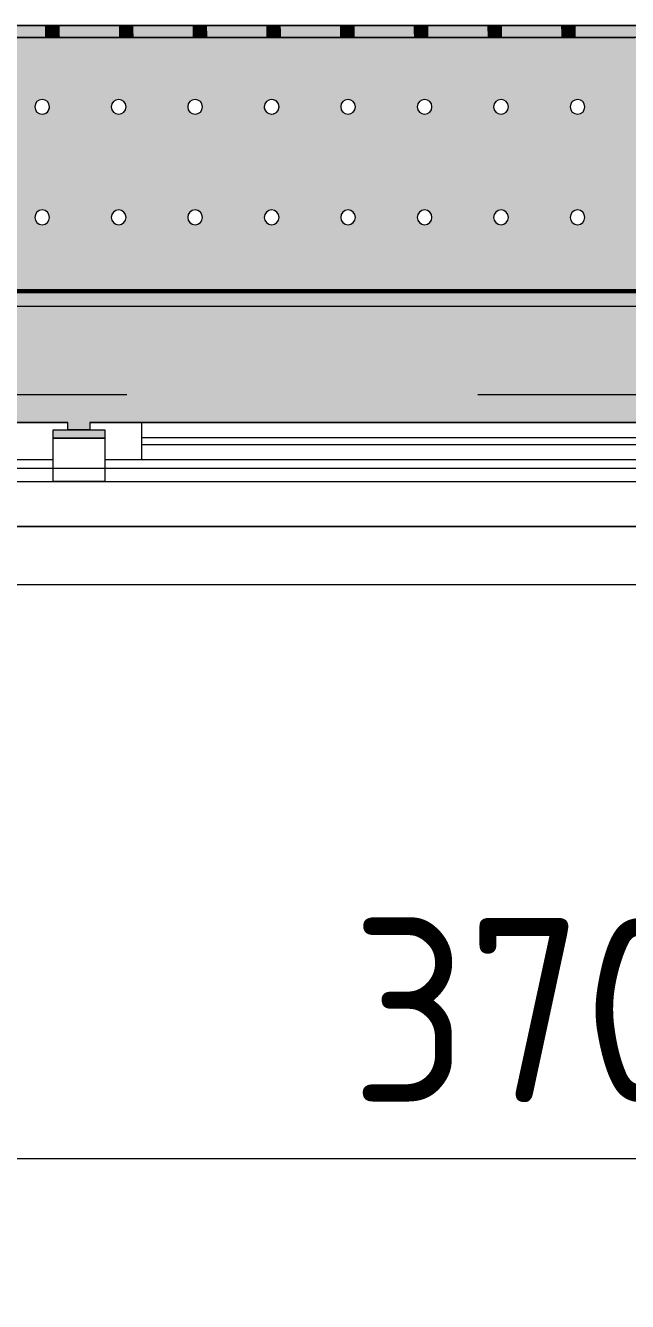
# Model space of a CAD drawing. Header units: millimetres. Extents: x -3245 to 186632, y -8553 to 29000.
# Drawn here: x 19603 to 20419, y -1231 to 501 of the extents above; entities that cross this region are included whole.
import ezdxf

# ---------------------------------------------------------------- set-up
doc = ezdxf.new("R2010")
doc.units = ezdxf.units.MM
doc.linetypes.add('Осевая', pattern=[3175, 635, -476.25, 1587.5, -476.25])
for name, color, linetype, lineweight in [('A-ANNO-DIMS', 7, 'Continuous', 9), ('A-ANNO-DIMS-100', 7, 'Continuous', 9), ('A-GLAZ', 7, 'Continuous', 9), ('A-GLAZ-1', 7, 'Continuous', 13), ('Оси-2', 7, 'Осевая', 9)]:
    doc.layers.add(name, color=color, linetype=linetype, lineweight=lineweight)
for name, color, linetype, lineweight, true_color in [('A-WALL-1', 7, 'Continuous', 9, 0xc0c0c0), ('I-WALL-17', 7, 'Continuous', 53, 0xeaa7bf), ('I-WALL-18', 7, 'Continuous', 53, 0xe0bbbf), ('I-WALL-6', 7, 'Continuous', 9, 0xcbc7bf), ('S-WALL-ANLY', 7, 'Continuous', 13, 0x008040), ('Знаки-10', 7, 'Continuous', 9, 0xd6cebe), ('Знаки-2', 9, 'Continuous', 9, 0x808080), ('Знаки-3', 7, 'Continuous', 9, 0xd1cabb), ('Знаки-5', 7, 'Continuous', 9, 0xc1bbaf), ('Знаки-6', 7, 'Continuous', 9, 0xaba79f), ('Знаки-7', 7, 'Continuous', 9, 0xd5cdbe), ('Знаки-8', 7, 'Continuous', 9, 0xccc5b7), ('Знаки-9', 7, 'Continuous', 9, 0xd4ccbd)]:
    doc.layers.add(name, color=color, linetype=linetype, lineweight=lineweight, true_color=true_color)
doc.layers.add('Знаки-4', color=7, linetype='Continuous', lineweight=9, transparency=0.5)
doc.styles.add('ISOCPEUR', font='isocpeur.ttf', dxfattribs={"width": 0.9, "height": 250})
doc.dimstyles.new('ISO-2_5_0_9К_БОЛЬШОЙ', dxfattribs={"dimscale": 304.8, "dimtxt": 248.995294, "dimasz": 0.492126, "dimexe": 0.393701, "dimexo": 0.984252, "dimgap": 0, "dimtad": 1, "dimdec": 0, "dimrnd": 10, "dimzin": 0, "dimdsep": 46, "dimtxsty": 'ISOCPEUR', "dimblk1": 'OBLIQUE', "dimblk2": 'OBLIQUE', "dimsah": 1, "dimcen": 0.09, "dimdle": 0.393701, "dimazin": 0, "dimtfac": 1, "dimtdec": 4, "dimtix": 1, "dimtmove": 0, "dimatfit": 3, "dimfxl": 1, "dimtvp": 1, "dimtolj": 1, "dimtzin": 0, "dimarcsym": 2})

# ---------------------------------------------------------------- blocks, each defined once
blk = doc.blocks.new('120_Окно_СКБ_2Ст - 120_Окно_СКБ_2Ст 2800х2500_створка_-22445922-План отделки стен 2 этажа в осях 1-12')
at = {"layer": 'A-GLAZ'}
for p, q in [((1400, -57), (-1400, -57)), ((-1280, -107), (450, -107)), ((450, -117), (-1280, -117)), ((520, -127), (550, -127))]:
    blk.add_line(p, q, dxfattribs=at)
at = {"layer": 'A-GLAZ-1'}
for p, q in [((500, -127), (500, -57)), ((500, -57), (570, -57)), ((570, -57), (570, -127)), ((500, -87), (-1330, -87)), ((450, -137), (450, -87)), ((500, -127), (500, -87)), ((1330, -87), (570, -87)), ((570, -87), (570, -127)), ((-1350, -137), (520, -137)), ((520, -137), (-1350, -137)), ((570, -127), (500, -127)), ((520, -127), (500, -127)), ((520, -137), (520, -127)), ((570, -127), (550, -127)), ((550, -127), (550, -137)), ((550, -137), (1350, -137)), ((1350, -137), (550, -137))]:
    blk.add_line(p, q, dxfattribs=at)
blk = doc.blocks.new('Зашивка радиатора_ с перфорацией М4 - Зашивка радиатора_ с перфорацией М4-30943701-План отделки стен 2 этажа в осях 1-12')
at = {"layer": 'Знаки-4'}
for points in [[(2260.2, 380), (2260.2, 369), (2280.2, 369), (2280.2, 359), (1480.2, 359), (1480.2, 369), (1500.2, 369), (1500.2, 380), (1430.2, 380), (1430.2, 369), (1450.2, 369), (1450.2, 359), (-419.8, 359), (-419.8, 369), (-399.8, 369), (-399.8, 380), (-430, 380), (-430, 180), (2330, 180), (2330, 221), (2310.2, 221), (2310.2, 369), (2330, 369), (2330, 380), (2280.2, 380)], [(2283.5, -163.9), (-430, -163.9), (-429.8, -179.9), (2330, -179.6), (2330, -163.9), (2299.2, -163.9)], [(781, -163.9), (781.7, -179.9), (821, -179.9), (820.3, -163.9), (781.7, -163.9)], [(791.3, -163.9), (781, -163.9), (781.7, -179.9), (821, -179.9), (820.3, -163.9), (792.3, -163.9)], [(793.9, -163.9), (791, -163.9), (791.3, -179.9), (811, -179.9), (810.7, -163.9), (795.8, -163.9)], [(793.9, -163.9), (791, -163.9), (791.3, -179.9), (811, -179.9), (810.7, -163.9), (795.8, -163.9)], [(881, -163.9), (881.7, -179.9), (921, -179.9), (920.3, -163.9), (881.7, -163.9)], [(881, -163.9), (881.7, -179.9), (921, -179.9), (920.3, -163.9), (881.7, -163.9)], [(891.3, -163.9), (891, -163.9), (891.3, -179.9), (911, -179.9), (910.7, -163.9), (892.3, -163.9)], [(908.1, -163.9), (891, -163.9), (891.3, -179.9), (911, -179.9), (910.7, -163.9), (909.7, -163.9)], [(996, -163.9), (981, -163.9), (981.7, -179.9), (1021, -179.9), (1020.3, -163.9), (998.4, -163.9)], [(981, -163.9), (981.7, -179.9), (1021, -179.9), (1020.3, -163.9), (981.7, -163.9)], [(991.3, -163.9), (991, -163.9), (991.3, -179.9), (1011, -179.9), (1010.7, -163.9), (992.3, -163.9)], [(991.3, -163.9), (991, -163.9), (991.3, -179.9), (1011, -179.9), (1010.7, -163.9), (992.3, -163.9)], [(1081, -163.9), (1081.7, -179.9), (1121, -179.9), (1120.3, -163.9), (1081.7, -163.9)], [(1081, -163.9), (1081.7, -179.9), (1121, -179.9), (1120.3, -163.9), (1081.7, -163.9)], [(1093.9, -163.9), (1091, -163.9), (1091.3, -179.9), (1111, -179.9), (1110.7, -163.9), (1095.8, -163.9)], [(1111, -163.9), (1091, -163.9), (1091.3, -179.9), (1111, -179.9)], [(1186.9, -163.9), (1181, -163.9), (1181.7, -179.9), (1221, -179.9), (1220.3, -163.9), (1191, -163.9)], [(1196, -163.9), (1181, -163.9), (1181.7, -179.9), (1221, -179.9), (1220.3, -163.9), (1198.4, -163.9)], [(1191.3, -163.9), (1191, -163.9), (1191.3, -179.9), (1211, -179.9), (1210.7, -163.9), (1192.3, -163.9)], [(1201, -163.9), (1191, -163.9), (1191.3, -179.9), (1211, -179.9), (1210.7, -163.9), (1203.6, -163.9)], [(1306, -163.9), (1281, -163.9), (1281.7, -179.9), (1321, -179.9), (1320.3, -163.9), (1306.2, -163.9)], [(1291.3, -163.9), (1281, -163.9), (1281.7, -179.9), (1321, -179.9), (1320.3, -163.9), (1292.3, -163.9)], [(1293.9, -163.9), (1291, -163.9), (1291.3, -179.9), (1311, -179.9), (1310.7, -163.9), (1295.8, -163.9)], [(1301, -163.9), (1291, -163.9), (1291.3, -179.9), (1311, -179.9), (1310.7, -163.9), (1303.6, -163.9)], [(1381, -163.9), (1381.7, -179.9), (1421, -179.9), (1420.3, -163.9), (1381.7, -163.9)], [(1391.3, -163.9), (1381, -163.9), (1381.7, -179.9), (1421, -179.9), (1420.3, -163.9), (1392.3, -163.9)], [(1391.3, -163.9), (1391, -163.9), (1391.3, -179.9), (1411, -179.9), (1410.7, -163.9), (1392.3, -163.9)], [(1408.1, -163.9), (1391, -163.9), (1391.3, -179.9), (1411, -179.9), (1410.7, -163.9), (1409.7, -163.9)], [(1498.4, -163.9), (1481, -163.9), (1481.7, -179.9), (1521, -179.9), (1520.3, -163.9), (1501, -163.9)], [(1506, -163.9), (1481, -163.9), (1481.7, -179.9), (1521, -179.9), (1520.3, -163.9), (1506.2, -163.9)], [(1511, -163.9), (1491, -163.9), (1491.3, -179.9), (1511, -179.9)], [(1491.3, -163.9), (1491, -163.9), (1491.3, -179.9), (1511, -179.9), (1510.7, -163.9), (1492.3, -163.9)]]:
    blk.add_hatch(color=256, dxfattribs=at).paths.add_polyline_path(points)
h = blk.add_hatch(color=256, dxfattribs=at)
h.paths.add_polyline_path([(2330.2, 180), (-430, 180), (-430, -179.9), (2330.2, -179.9), (2330.2, 136.8)])
h.paths.add_polyline_path([(892.5, 90.4), (897.5, 89), (901.2, 85.4), (902.5, 80.4), (901.2, 75.4), (897.5, 71.7), (892.5, 70.4), (887.5, 71.7), (883.8, 75.4), (882.5, 80.4), (883.8, 85.4), (887.5, 89), (889.9, 90)])
h.paths.add_polyline_path([(1203.7, 90.4), (1208.7, 89), (1212.4, 85.4), (1213.7, 80.4), (1212.4, 75.4), (1208.7, 71.7), (1203.7, 70.4), (1198.7, 71.7), (1195.1, 75.4), (1193.7, 80.4), (1195.1, 85.4), (1198.7, 89), (1201.2, 90)])
h.paths.add_polyline_path([(1307.5, 90.4), (1312.5, 89), (1316.2, 85.4), (1317.5, 80.4), (1316.2, 75.4), (1312.5, 71.7), (1307.5, 70.4), (1302.5, 71.7), (1298.8, 75.4), (1297.5, 80.4), (1298.8, 85.4), (1302.5, 89), (1304.9, 90)])
h.paths.add_polyline_path([(1930, 90.4), (1935, 89), (1938.7, 85.4), (1940, 80.4), (1938.7, 75.4), (1935, 71.7), (1930, 70.4), (1925, 71.7), (1921.3, 75.4), (1920, 80.4), (1921.3, 85.4), (1925, 89), (1927.4, 90)])
h.paths.add_polyline_path([(2033.7, 90.4), (2038.7, 89), (2042.4, 85.4), (2043.7, 80.4), (2042.4, 75.4), (2038.7, 71.7), (2033.7, 70.4), (2028.7, 71.7), (2025.1, 75.4), (2023.7, 80.4), (2025.1, 85.4), (2028.7, 89), (2031.2, 90)])
h.paths.add_polyline_path([(2241.2, 90.4), (2246.2, 89), (2249.9, 85.4), (2251.2, 80.4), (2249.9, 75.4), (2246.2, 71.7), (2241.2, 70.4), (2236.2, 71.7), (2232.6, 75.4), (2231.2, 80.4), (2232.6, 85.4), (2236.2, 89), (2238.7, 90)])
h.paths.add_polyline_path([(2137.5, 90.4), (2142.5, 89), (2146.2, 85.4), (2147.5, 80.4), (2146.2, 75.4), (2142.5, 71.7), (2137.5, 70.4), (2132.5, 71.7), (2128.8, 75.4), (2127.5, 80.4), (2128.8, 85.4), (2132.5, 89), (2134.9, 90)])
h.paths.add_polyline_path([(1826.2, 90.4), (1831.2, 89), (1834.9, 85.4), (1836.2, 80.4), (1834.9, 75.4), (1831.2, 71.7), (1826.2, 70.4), (1821.2, 71.7), (1817.6, 75.4), (1816.2, 80.4), (1817.6, 85.4), (1821.2, 89), (1823.7, 90)])
h.paths.add_polyline_path([(1411.2, 90.4), (1416.2, 89), (1419.9, 85.4), (1421.2, 80.4), (1419.9, 75.4), (1416.2, 71.7), (1411.2, 70.4), (1406.2, 71.7), (1402.6, 75.4), (1401.2, 80.4), (1402.6, 85.4), (1406.2, 89), (1408.7, 90)])
h.paths.add_polyline_path([(996.2, 90.4), (1001.2, 89), (1004.9, 85.4), (1006.2, 80.4), (1004.9, 75.4), (1001.2, 71.7), (996.2, 70.4), (991.2, 71.7), (987.6, 75.4), (986.2, 80.4), (987.6, 85.4), (991.2, 89), (995.2, 90.2)])
h.paths.add_polyline_path([(1100, 90.4), (1105, 89), (1108.7, 85.4), (1110, 80.4), (1108.7, 75.4), (1105, 71.7), (1100, 70.4), (1095, 71.7), (1091.3, 75.4), (1090, 80.4), (1091.3, 85.4), (1095, 89), (1097.4, 90)])
h.paths.add_polyline_path([(1515, 90.4), (1520, 89), (1523.7, 85.4), (1525, 80.4), (1523.7, 75.4), (1520, 71.7), (1515, 70.4), (1510, 71.7), (1506.3, 75.4), (1505, 80.4), (1506.3, 85.4), (1510, 89), (1512.4, 90)])
h.paths.add_polyline_path([(1722.5, 90.4), (1727.5, 89), (1731.2, 85.4), (1732.5, 80.4), (1731.2, 75.4), (1727.5, 71.7), (1722.5, 70.4), (1717.5, 71.7), (1713.8, 75.4), (1712.5, 80.4), (1713.8, 85.4), (1717.5, 89), (1719.9, 90)])
h.paths.add_polyline_path([(1618.7, 90.4), (1623.7, 89), (1627.4, 85.4), (1628.7, 80.4), (1627.4, 75.4), (1623.7, 71.7), (1618.7, 70.4), (1613.7, 71.7), (1610.1, 75.4), (1608.7, 80.4), (1610.1, 85.4), (1613.7, 89), (1616.2, 90)])
h.paths.add_polyline_path([(166.2, 90.4), (171.2, 89), (174.9, 85.4), (176.2, 80.4), (174.9, 75.4), (171.2, 71.7), (166.2, 70.4), (161.2, 71.7), (157.6, 75.4), (156.2, 80.4), (157.6, 85.4), (161.2, 89), (163.7, 90)])
h.paths.add_polyline_path([(-41.3, 90.4), (-36.3, 89), (-32.6, 85.4), (-31.3, 80.4), (-32.6, 75.4), (-36.3, 71.7), (-41.3, 70.4), (-46.3, 71.7), (-49.9, 75.4), (-51.3, 80.4), (-49.9, 85.4), (-46.3, 89), (-43.8, 90)])
h.paths.add_polyline_path([(-248.8, 90.4), (-243.8, 89), (-240.1, 85.4), (-238.8, 80.4), (-240.1, 75.4), (-243.8, 71.7), (-248.8, 70.4), (-253.8, 71.7), (-257.4, 75.4), (-258.8, 80.4), (-257.4, 85.4), (-253.8, 89), (-251.3, 90)])
h.paths.add_polyline_path([(581.2, 90.4), (586.2, 89), (589.9, 85.4), (591.2, 80.4), (589.9, 75.4), (586.2, 71.7), (581.2, 70.4), (576.2, 71.7), (572.6, 75.4), (571.2, 80.4), (572.6, 85.4), (576.2, 89), (578.7, 90)])
h.paths.add_polyline_path([(-352.5, 90.4), (-347.5, 89), (-343.8, 85.4), (-342.5, 80.4), (-343.8, 75.4), (-347.5, 71.7), (-352.5, 70.4), (-357.5, 71.7), (-361.2, 75.4), (-362.5, 80.4), (-361.2, 85.4), (-357.5, 89), (-355.1, 90)])
h.paths.add_polyline_path([(685, 90.4), (690, 89), (693.7, 85.4), (695, 80.4), (693.7, 75.4), (690, 71.7), (685, 70.4), (680, 71.7), (676.3, 75.4), (675, 80.4), (676.3, 85.4), (680, 89), (682.4, 90)])
h.paths.add_polyline_path([(-145, 90.4), (-140, 89), (-136.3, 85.4), (-135, 80.4), (-136.3, 75.4), (-140, 71.7), (-145, 70.4), (-150, 71.7), (-153.7, 75.4), (-155, 80.4), (-153.7, 85.4), (-150, 89), (-147.6, 90)])
h.paths.add_polyline_path([(62.5, 90.4), (67.5, 89), (71.2, 85.4), (72.5, 80.4), (71.2, 75.4), (67.5, 71.7), (62.5, 70.4), (57.5, 71.7), (53.8, 75.4), (52.5, 80.4), (53.8, 85.4), (57.5, 89), (59.9, 90)])
h.paths.add_polyline_path([(373.7, 90.4), (378.7, 89), (382.4, 85.4), (383.7, 80.4), (382.4, 75.4), (378.7, 71.7), (373.7, 70.4), (368.7, 71.7), (365.1, 75.4), (363.7, 80.4), (365.1, 85.4), (368.7, 89), (371.2, 90)])
h.paths.add_polyline_path([(477.5, 90.4), (482.5, 89), (486.2, 85.4), (487.5, 80.4), (486.2, 75.4), (482.5, 71.7), (477.5, 70.4), (472.5, 71.7), (468.8, 75.4), (467.5, 80.4), (468.8, 85.4), (472.5, 89), (474.9, 90)])
h.paths.add_polyline_path([(788.7, 90.4), (793.7, 89), (797.4, 85.4), (798.7, 80.4), (797.4, 75.4), (793.7, 71.7), (788.7, 70.4), (783.7, 71.7), (780.1, 75.4), (778.7, 80.4), (780.1, 85.4), (783.7, 89), (786.2, 90)])
h.paths.add_polyline_path([(270, 90.4), (275, 89), (278.7, 85.4), (280, 80.4), (278.7, 75.4), (275, 71.7), (270, 70.4), (265, 71.7), (261.3, 75.4), (260, 80.4), (261.3, 85.4), (265, 89), (267.4, 90)])
h.paths.add_polyline_path([(2033.7, -59.6), (2038.7, -61), (2042.4, -64.6), (2043.7, -69.6), (2042.4, -74.6), (2038.7, -78.3), (2033.7, -79.6), (2028.7, -78.3), (2025.1, -74.6), (2023.7, -69.6), (2025.1, -64.6), (2028.7, -61), (2031.2, -60)])
h.paths.add_polyline_path([(2137.5, -59.6), (2142.5, -61), (2146.2, -64.6), (2147.5, -69.6), (2146.2, -74.6), (2142.5, -78.3), (2137.5, -79.6), (2132.5, -78.3), (2128.8, -74.6), (2127.5, -69.6), (2128.8, -64.6), (2132.5, -61), (2134.9, -60)])
h.paths.add_polyline_path([(1722.5, -59.6), (1727.5, -61), (1731.2, -64.6), (1732.5, -69.6), (1731.2, -74.6), (1727.5, -78.3), (1722.5, -79.6), (1717.5, -78.3), (1713.8, -74.6), (1712.5, -69.6), (1713.8, -64.6), (1717.5, -61), (1719.9, -60)])
h.paths.add_polyline_path([(1930, -59.6), (1935, -61), (1938.7, -64.6), (1940, -69.6), (1938.7, -74.6), (1935, -78.3), (1930, -79.6), (1925, -78.3), (1921.3, -74.6), (1920, -69.6), (1921.3, -64.6), (1925, -61), (1927.4, -60)])
h.paths.add_polyline_path([(788.7, -59.6), (793.7, -61), (797.4, -64.6), (798.7, -69.6), (797.4, -74.6), (793.7, -78.3), (788.7, -79.6), (783.7, -78.3), (780.1, -74.6), (778.7, -69.6), (780.1, -64.6), (783.7, -61), (786.2, -60)])
h.paths.add_polyline_path([(996.2, -59.6), (1001.2, -61), (1004.9, -64.6), (1006.2, -69.6), (1004.9, -74.6), (1001.2, -78.3), (996.2, -79.6), (991.2, -78.3), (987.6, -74.6), (986.2, -69.6), (987.6, -64.6), (991.2, -61), (995.2, -59.8)])
h.paths.add_polyline_path([(892.5, -59.6), (897.5, -61), (901.2, -64.6), (902.5, -69.6), (901.2, -74.6), (897.5, -78.3), (892.5, -79.6), (887.5, -78.3), (883.8, -74.6), (882.5, -69.6), (883.8, -64.6), (887.5, -61), (889.9, -60)])
h.paths.add_polyline_path([(1100, -59.6), (1105, -61), (1108.7, -64.6), (1110, -69.6), (1108.7, -74.6), (1105, -78.3), (1100, -79.6), (1095, -78.3), (1091.3, -74.6), (1090, -69.6), (1091.3, -64.6), (1095, -61), (1097.4, -60)])
h.paths.add_polyline_path([(1826.2, -59.6), (1831.2, -61), (1834.9, -64.6), (1836.2, -69.6), (1834.9, -74.6), (1831.2, -78.3), (1826.2, -79.6), (1821.2, -78.3), (1817.6, -74.6), (1816.2, -69.6), (1817.6, -64.6), (1821.2, -61), (1823.7, -60)])
h.paths.add_polyline_path([(2241.2, -59.6), (2246.2, -61), (2249.9, -64.6), (2251.2, -69.6), (2249.9, -74.6), (2246.2, -78.3), (2241.2, -79.6), (2236.2, -78.3), (2232.6, -74.6), (2231.2, -69.6), (2232.6, -64.6), (2236.2, -61), (2238.7, -60)])
h.paths.add_polyline_path([(1307.5, -59.6), (1312.5, -61), (1316.2, -64.6), (1317.5, -69.6), (1316.2, -74.6), (1312.5, -78.3), (1307.5, -79.6), (1302.5, -78.3), (1298.8, -74.6), (1297.5, -69.6), (1298.8, -64.6), (1302.5, -61), (1304.9, -60)])
h.paths.add_polyline_path([(1515, -59.6), (1520, -61), (1523.7, -64.6), (1525, -69.6), (1523.7, -74.6), (1520, -78.3), (1515, -79.6), (1510, -78.3), (1506.3, -74.6), (1505, -69.6), (1506.3, -64.6), (1510, -61), (1512.4, -60)])
h.paths.add_polyline_path([(1618.7, -59.6), (1623.7, -61), (1627.4, -64.6), (1628.7, -69.6), (1627.4, -74.6), (1623.7, -78.3), (1618.7, -79.6), (1613.7, -78.3), (1610.1, -74.6), (1608.7, -69.6), (1610.1, -64.6), (1613.7, -61), (1616.2, -60)])
h.paths.add_polyline_path([(1411.2, -59.6), (1416.2, -61), (1419.9, -64.6), (1421.2, -69.6), (1419.9, -74.6), (1416.2, -78.3), (1411.2, -79.6), (1406.2, -78.3), (1402.6, -74.6), (1401.2, -69.6), (1402.6, -64.6), (1406.2, -61), (1408.7, -60)])
h.paths.add_polyline_path([(1203.7, -59.6), (1208.7, -61), (1212.4, -64.6), (1213.7, -69.6), (1212.4, -74.6), (1208.7, -78.3), (1203.7, -79.6), (1198.7, -78.3), (1195.1, -74.6), (1193.7, -69.6), (1195.1, -64.6), (1198.7, -61), (1201.2, -60)])
h.paths.add_polyline_path([(62.5, -59.6), (67.5, -61), (71.2, -64.6), (72.5, -69.6), (71.2, -74.6), (67.5, -78.3), (62.5, -79.6), (57.5, -78.3), (53.8, -74.6), (52.5, -69.6), (53.8, -64.6), (57.5, -61), (59.9, -60)])
h.paths.add_polyline_path([(-248.8, -59.6), (-243.8, -61), (-240.1, -64.6), (-238.8, -69.6), (-240.1, -74.6), (-243.8, -78.3), (-248.8, -79.6), (-253.8, -78.3), (-257.4, -74.6), (-258.8, -69.6), (-257.4, -64.6), (-253.8, -61), (-251.3, -60)])
h.paths.add_polyline_path([(166.2, -59.6), (171.2, -61), (174.9, -64.6), (176.2, -69.6), (174.9, -74.6), (171.2, -78.3), (166.2, -79.6), (161.2, -78.3), (157.6, -74.6), (156.2, -69.6), (157.6, -64.6), (161.2, -61), (163.7, -60)])
h.paths.add_polyline_path([(270, -59.6), (275, -61), (278.7, -64.6), (280, -69.6), (278.7, -74.6), (275, -78.3), (270, -79.6), (265, -78.3), (261.3, -74.6), (260, -69.6), (261.3, -64.6), (265, -61), (267.4, -60)])
h.paths.add_polyline_path([(373.7, -59.6), (378.7, -61), (382.4, -64.6), (383.7, -69.6), (382.4, -74.6), (378.7, -78.3), (373.7, -79.6), (368.7, -78.3), (365.1, -74.6), (363.7, -69.6), (365.1, -64.6), (368.7, -61), (371.2, -60)])
h.paths.add_polyline_path([(477.5, -59.6), (482.5, -61), (486.2, -64.6), (487.5, -69.6), (486.2, -74.6), (482.5, -78.3), (477.5, -79.6), (472.5, -78.3), (468.8, -74.6), (467.5, -69.6), (468.8, -64.6), (472.5, -61), (474.9, -60)])
h.paths.add_polyline_path([(-352.5, -59.6), (-347.5, -61), (-343.8, -64.6), (-342.5, -69.6), (-343.8, -74.6), (-347.5, -78.3), (-352.5, -79.6), (-357.5, -78.3), (-361.2, -74.6), (-362.5, -69.6), (-361.2, -64.6), (-357.5, -61), (-355.1, -60)])
h.paths.add_polyline_path([(-41.3, -59.6), (-36.3, -61), (-32.6, -64.6), (-31.3, -69.6), (-32.6, -74.6), (-36.3, -78.3), (-41.3, -79.6), (-46.3, -78.3), (-49.9, -74.6), (-51.3, -69.6), (-49.9, -64.6), (-46.3, -61), (-43.8, -60)])
h.paths.add_polyline_path([(-145, -59.6), (-140, -61), (-136.3, -64.6), (-135, -69.6), (-136.3, -74.6), (-140, -78.3), (-145, -79.6), (-150, -78.3), (-153.7, -74.6), (-155, -69.6), (-153.7, -64.6), (-150, -61), (-147.6, -60)])
h.paths.add_polyline_path([(581.2, -59.6), (586.2, -61), (589.9, -64.6), (591.2, -69.6), (589.9, -74.6), (586.2, -78.3), (581.2, -79.6), (576.2, -78.3), (572.6, -74.6), (571.2, -69.6), (572.6, -64.6), (576.2, -61), (578.7, -60)])
h.paths.add_polyline_path([(685, -59.6), (690, -61), (693.7, -64.6), (695, -69.6), (693.7, -74.6), (690, -78.3), (685, -79.6), (680, -78.3), (676.3, -74.6), (675, -69.6), (676.3, -64.6), (680, -61), (682.4, -60)])
at = {"layer": 'Знаки-10'}
for p, q in [((1498.4, -163.9), (1498.4, -163.9)), ((1498.4, -163.9), (1498.4, -163.9)), ((1498.4, -179.9), (1498.4, -179.9)), ((1498.4, -179.9), (1498.4, -179.9))]:
    blk.add_line(p, q, dxfattribs=at)
at = {"layer": 'Знаки-2'}
for p, q in [((1500.2, 380), (1430.2, 380)), ((-430, 180), (2330, 180)), ((2330.2, 180), (-430, 180)), ((-430, -179.9), (2330.2, -179.9))]:
    blk.add_line(p, q, dxfattribs=at)
for centre, start, end in [((788.7, 80.4), 0, 180), ((892.5, 80.4), 0, 180), ((996.2, 80.4), 0, 180), ((1100, 80.4), 0, 180), ((1203.7, 80.4), 0, 180), ((1307.5, 80.4), 0, 180), ((1411.2, 80.4), 0, 180), ((1515, 80.4), 0, 180), ((788.7, 80.4), 180, 360), ((892.5, 80.4), 180, 0), ((996.2, 80.4), 180, 360), ((1100, 80.4), 180, 0), ((1203.7, 80.4), 180, 0), ((1307.5, 80.4), 180, 360), ((1411.2, 80.4), 180, 0), ((1515, 80.4), 180, 0), ((788.7, -69.6), 0, 180), ((892.5, -69.6), 0, 180), ((996.2, -69.6), 0, 180), ((1100, -69.6), 0, 180), ((1203.7, -69.6), 0, 180), ((1307.5, -69.6), 0, 180), ((1411.2, -69.6), 0, 180), ((1515, -69.6), 0, 180), ((788.7, -69.6), 180, 0), ((892.5, -69.6), 180, 0), ((996.2, -69.6), 180, 0), ((1100, -69.6), 180, 0), ((1203.7, -69.6), 180, 0), ((1307.5, -69.6), 180, 0), ((1411.2, -69.6), 180, 0), ((1515, -69.6), 180, 0)]:
    blk.add_arc(centre, 10, start, end, dxfattribs=at)
at = {"layer": 'Знаки-3'}
for p, q in [((791, -163.9), (781.7, -163.9)), ((791, -163.9), (795.8, -163.9)), ((795.8, -163.9), (791, -163.9)), ((796, -163.9), (803.6, -163.9)), ((806, -163.9), (796, -163.9)), ((803.6, -163.9), (806, -163.9)), ((806.2, -163.9), (811, -163.9)), ((810.7, -163.9), (806.2, -163.9)), ((811, -163.9), (810.7, -163.9)), ((820.3, -163.9), (811, -163.9)), ((891, -163.9), (881.7, -163.9)), ((892.3, -163.9), (895.8, -163.9)), ((895.8, -163.9), (892.3, -163.9)), ((896, -163.9), (906, -163.9)), ((906, -163.9), (896, -163.9)), ((906.2, -163.9), (909.7, -163.9)), ((909.7, -163.9), (906.2, -163.9)), ((920.3, -163.9), (911, -163.9)), ((991, -163.9), (981.7, -163.9)), ((991, -163.9), (1006, -163.9)), ((993.9, -163.9), (991, -163.9)), ((1006, -163.9), (993.9, -163.9)), ((1006.2, -163.9), (1011, -163.9)), ((1011, -163.9), (1006.2, -163.9)), ((1020.3, -163.9), (1011, -163.9)), ((1091, -163.9), (1081.7, -163.9)), ((1091, -163.9), (1095.8, -163.9)), ((1095.8, -163.9), (1091, -163.9)), ((1096, -163.9), (1098.4, -163.9)), ((1106, -163.9), (1096, -163.9)), ((1098.4, -163.9), (1106, -163.9)), ((1106.2, -163.9), (1108.1, -163.9)), ((1108.1, -163.9), (1106.2, -163.9)), ((1108.1, -163.9), (1109.7, -163.9)), ((1109.7, -163.9), (1108.1, -163.9)), ((1109.7, -163.9), (1111, -163.9)), ((1111, -163.9), (1109.7, -163.9)), ((1120.3, -163.9), (1111, -163.9)), ((1191, -163.9), (1181.7, -163.9)), ((1192.3, -163.9), (1195.8, -163.9)), ((1195.8, -163.9), (1192.3, -163.9)), ((1196, -163.9), (1206, -163.9)), ((1206, -163.9), (1196, -163.9)), ((1206.2, -163.9), (1209.7, -163.9)), ((1209.7, -163.9), (1206.2, -163.9)), ((1220.3, -163.9), (1211, -163.9)), ((1291, -163.9), (1281.7, -163.9)), ((1291, -163.9), (1295.8, -163.9)), ((1293.9, -163.9), (1291, -163.9)), ((1295.8, -163.9), (1293.9, -163.9)), ((1296, -163.9), (1306, -163.9)), ((1303.6, -163.9), (1296, -163.9)), ((1306, -163.9), (1303.6, -163.9)), ((1306.2, -163.9), (1308.1, -163.9)), ((1311, -163.9), (1306.2, -163.9)), ((1308.1, -163.9), (1311, -163.9)), ((1320.3, -163.9), (1311, -163.9)), ((1391, -163.9), (1381.7, -163.9)), ((1391, -163.9), (1395.8, -163.9)), ((1391.3, -163.9), (1391, -163.9)), ((1395.8, -163.9), (1391.3, -163.9)), ((1396, -163.9), (1406, -163.9)), ((1406, -163.9), (1396, -163.9)), ((1406.2, -163.9), (1411, -163.9)), ((1408.1, -163.9), (1406.2, -163.9)), ((1411, -163.9), (1408.1, -163.9)), ((1420.3, -163.9), (1411, -163.9)), ((1491, -163.9), (1481.7, -163.9)), ((1492.3, -163.9), (1495.8, -163.9)), ((1495.8, -163.9), (1492.3, -163.9)), ((1496, -163.9), (1498.4, -163.9)), ((1498.4, -163.9), (1496, -163.9)), ((1498.4, -163.9), (1506, -163.9)), ((1506, -163.9), (1498.4, -163.9)), ((1506.2, -163.9), (1509.7, -163.9)), ((1509.7, -163.9), (1506.2, -163.9)), ((1520.3, -163.9), (1511, -163.9)), ((781.7, -179.9), (791, -179.9)), ((791, -179.9), (795.8, -179.9)), ((795.8, -179.9), (791, -179.9)), ((796, -179.9), (806, -179.9)), ((798.4, -179.9), (796, -179.9)), ((806, -179.9), (798.4, -179.9)), ((806.2, -179.9), (811, -179.9)), ((810.7, -179.9), (806.2, -179.9)), ((811, -179.9), (810.7, -179.9)), ((811, -179.9), (820.3, -179.9)), ((881.7, -179.9), (891, -179.9)), ((892.3, -179.9), (895.8, -179.9)), ((895.8, -179.9), (892.3, -179.9)), ((896, -179.9), (906, -179.9)), ((906, -179.9), (896, -179.9)), ((906.2, -179.9), (909.7, -179.9)), ((909.7, -179.9), (906.2, -179.9)), ((911, -179.9), (920.3, -179.9)), ((981.7, -179.9), (991, -179.9)), ((991, -179.9), (1003.6, -179.9)), ((1006, -179.9), (991, -179.9)), ((1003.6, -179.9), (1006, -179.9)), ((1006.2, -179.9), (1011, -179.9)), ((1011, -179.9), (1006.2, -179.9)), ((1011, -179.9), (1020.3, -179.9)), ((1081.7, -179.9), (1091, -179.9)), ((1091, -179.9), (1095.8, -179.9)), ((1095.8, -179.9), (1091, -179.9)), ((1096, -179.9), (1106, -179.9)), ((1106, -179.9), (1096, -179.9)), ((1106.2, -179.9), (1111, -179.9)), ((1111, -179.9), (1106.2, -179.9)), ((1111, -179.9), (1120.3, -179.9)), ((1181.7, -179.9), (1191, -179.9)), ((1192.3, -179.9), (1195.8, -179.9)), ((1195.8, -179.9), (1192.3, -179.9)), ((1196, -179.9), (1201, -179.9)), ((1206, -179.9), (1196, -179.9)), ((1201, -179.9), (1206, -179.9)), ((1206.2, -179.9), (1209.7, -179.9)), ((1209.7, -179.9), (1206.2, -179.9)), ((1211, -179.9), (1220.3, -179.9)), ((1281.7, -179.9), (1291, -179.9)), ((1291, -179.9), (1295.8, -179.9)), ((1295.8, -179.9), (1291, -179.9)), ((1296, -179.9), (1301, -179.9)), ((1306, -179.9), (1296, -179.9)), ((1301, -179.9), (1306, -179.9)), ((1306.2, -179.9), (1311, -179.9)), ((1311, -179.9), (1306.2, -179.9)), ((1311, -179.9), (1320.3, -179.9)), ((1381.7, -179.9), (1391, -179.9)), ((1391, -179.9), (1395.8, -179.9)), ((1395.8, -179.9), (1391, -179.9)), ((1396, -179.9), (1406, -179.9)), ((1406, -179.9), (1396, -179.9)), ((1406.2, -179.9), (1411, -179.9)), ((1411, -179.9), (1406.2, -179.9)), ((1411, -179.9), (1420.3, -179.9)), ((1481.7, -179.9), (1491, -179.9)), ((1492.3, -179.9), (1495.8, -179.9)), ((1495.8, -179.9), (1492.3, -179.9)), ((1496, -179.9), (1498.4, -179.9)), ((1498.4, -179.9), (1496, -179.9)), ((1498.4, -179.9), (1501, -179.9)), ((1501, -179.9), (1498.4, -179.9)), ((1501, -179.9), (1506, -179.9)), ((1506, -179.9), (1501, -179.9)), ((1506.2, -179.9), (1509.7, -179.9)), ((1509.7, -179.9), (1506.2, -179.9)), ((1511, -179.9), (1520.3, -179.9))]:
    blk.add_line(p, q, dxfattribs=at)
at = {"layer": 'Знаки-5'}
for p, q in [((2330, 180), (-429.8, 180)), ((-429.8, 180), (2330, 180)), ((711, -163.9), (721, -163.9)), ((721, -163.9), (711, -163.9)), ((781, -163.9), (721, -163.9)), ((781, -163.9), (821, -163.9)), ((821, -163.9), (781, -163.9)), ((881, -163.9), (821, -163.9)), ((881, -163.9), (921, -163.9)), ((921, -163.9), (881, -163.9)), ((981, -163.9), (921, -163.9)), ((981, -163.9), (991, -163.9)), ((991, -163.9), (981, -163.9)), ((991, -163.9), (1011, -163.9)), ((1011, -163.9), (991, -163.9)), ((1011, -163.9), (1021, -163.9)), ((1021, -163.9), (1011, -163.9)), ((1081, -163.9), (1021, -163.9)), ((1081, -163.9), (1121, -163.9)), ((1121, -163.9), (1081, -163.9)), ((1181, -163.9), (1121, -163.9)), ((1181, -163.9), (1221, -163.9)), ((1221, -163.9), (1181, -163.9)), ((1281, -163.9), (1221, -163.9)), ((1281, -163.9), (1291, -163.9)), ((1291, -163.9), (1281, -163.9)), ((1291, -163.9), (1311, -163.9)), ((1311, -163.9), (1291, -163.9)), ((1311, -163.9), (1321, -163.9)), ((1321, -163.9), (1311, -163.9)), ((1381, -163.9), (1321, -163.9)), ((1381, -163.9), (1421, -163.9)), ((1421, -163.9), (1381, -163.9)), ((1481, -163.9), (1421, -163.9)), ((1481, -163.9), (1521, -163.9)), ((1521, -163.9), (1481, -163.9)), ((1581, -163.9), (1521, -163.9)), ((711, -179.9), (721, -179.9)), ((721, -179.9), (711, -179.9)), ((721, -179.9), (781, -179.9)), ((781, -179.9), (821, -179.9)), ((821, -179.9), (781, -179.9)), ((821, -179.9), (881, -179.9)), ((881, -179.9), (921, -179.9)), ((921, -179.9), (881, -179.9)), ((921, -179.9), (981, -179.9)), ((981, -179.9), (991, -179.9)), ((991, -179.9), (981, -179.9)), ((991, -179.9), (1011, -179.9)), ((1011, -179.9), (991, -179.9)), ((1011, -179.9), (1021, -179.9)), ((1021, -179.9), (1011, -179.9)), ((1021, -179.9), (1081, -179.9)), ((1081, -179.9), (1121, -179.9)), ((1121, -179.9), (1081, -179.9)), ((1121, -179.9), (1181, -179.9)), ((1181, -179.9), (1221, -179.9)), ((1221, -179.9), (1181, -179.9)), ((1221, -179.9), (1281, -179.9)), ((1281, -179.9), (1291, -179.9)), ((1291, -179.9), (1281, -179.9)), ((1291, -179.9), (1311, -179.9)), ((1311, -179.9), (1291, -179.9)), ((1311, -179.9), (1321, -179.9)), ((1321, -179.9), (1311, -179.9)), ((1321, -179.9), (1381, -179.9)), ((1381, -179.9), (1421, -179.9)), ((1421, -179.9), (1381, -179.9)), ((1421, -179.9), (1481, -179.9)), ((1481, -179.9), (1521, -179.9)), ((1521, -179.9), (1481, -179.9)), ((1521, -179.9), (1581, -179.9))]:
    blk.add_line(p, q, dxfattribs=at)
at = {"layer": 'Знаки-6'}
for p, q in [((1430.2, 380), (1500.2, 380)), ((-384.5, -163.9), (2282.9, -163.9)), ((2330.2, -179.9), (-429.8, -179.9)), ((2330, -179.9), (-429.8, -179.9))]:
    blk.add_line(p, q, dxfattribs=at)
for centre, start, end in [((788.7, 80.4), 0, 180), ((892.5, 80.4), 0, 180), ((996.2, 80.4), 0, 180), ((1100, 80.4), 0, 180), ((1203.7, 80.4), 0, 180), ((1307.5, 80.4), 0, 180), ((1411.2, 80.4), 0, 180), ((1515, 80.4), 0, 180), ((788.7, 80.4), 180, 360), ((892.5, 80.4), 180, 360), ((996.2, 80.4), 180, 360), ((1100, 80.4), 180, 360), ((1203.7, 80.4), 180, 360), ((1307.5, 80.4), 180, 360), ((1411.2, 80.4), 180, 360), ((1515, 80.4), 180, 360), ((788.7, -69.6), 0, 180), ((892.5, -69.6), 0, 180), ((996.2, -69.6), 0, 180), ((1100, -69.6), 0, 180), ((1203.7, -69.6), 30, 180), ((1203.7, -69.6), 0, 30), ((1307.5, -69.6), 0, 180), ((1411.2, -69.6), 90, 180), ((1411.2, -69.6), 0, 90), ((1515, -69.6), 150, 180), ((1515, -69.6), 90, 150), ((1515, -69.6), 0, 90), ((788.7, -69.6), 180, 360), ((892.5, -69.6), 180, 360), ((996.2, -69.6), 180, 360), ((1100, -69.6), 180, 360), ((1203.7, -69.6), 180, 210), ((1203.7, -69.6), 210, 270), ((1203.7, -69.6), 270, 360), ((1307.5, -69.6), 180, 360), ((1411.2, -69.6), 180, 360), ((1515, -69.6), 180, 360)]:
    blk.add_arc(centre, 10, start, end, dxfattribs=at)
at = {"layer": 'Знаки-7'}
for p, q in [((795.8, -163.9), (792.3, -163.9)), ((806, -163.9), (796, -163.9)), ((809.7, -163.9), (806.2, -163.9)), ((895.8, -163.9), (892.3, -163.9)), ((906, -163.9), (896, -163.9)), ((909.7, -163.9), (906.2, -163.9)), ((995.2, -163.9), (992.3, -163.9)), ((1006, -163.9), (996, -163.9)), ((1009.7, -163.9), (1006.2, -163.9)), ((1095.8, -163.9), (1092.3, -163.9)), ((1106, -163.9), (1096, -163.9)), ((1109.7, -163.9), (1106.2, -163.9)), ((1195.8, -163.9), (1192.3, -163.9)), ((1206, -163.9), (1196, -163.9)), ((1209.7, -163.9), (1206.2, -163.9)), ((1295.8, -163.9), (1292.3, -163.9)), ((1306, -163.9), (1296, -163.9)), ((1309.7, -163.9), (1306.2, -163.9)), ((1395.8, -163.9), (1392.3, -163.9)), ((1406, -163.9), (1396, -163.9)), ((1409.7, -163.9), (1406.2, -163.9)), ((1495.8, -163.9), (1492.3, -163.9)), ((1498.4, -163.9), (1496, -163.9)), ((1506, -163.9), (1498.4, -163.9)), ((1509.7, -163.9), (1506.2, -163.9)), ((792.3, -179.9), (795.8, -179.9)), ((796, -179.9), (806, -179.9)), ((806.2, -179.9), (809.7, -179.9)), ((892.3, -179.9), (895.8, -179.9)), ((896, -179.9), (906, -179.9)), ((906.2, -179.9), (909.7, -179.9)), ((992.3, -179.9), (995.2, -179.9)), ((996, -179.9), (1006, -179.9)), ((1006.2, -179.9), (1009.7, -179.9)), ((1092.3, -179.9), (1095.8, -179.9)), ((1096, -179.9), (1106, -179.9)), ((1106.2, -179.9), (1109.7, -179.9)), ((1192.3, -179.9), (1195.8, -179.9)), ((1196, -179.9), (1206, -179.9)), ((1206.2, -179.9), (1209.7, -179.9)), ((1292.3, -179.9), (1295.8, -179.9)), ((1296, -179.9), (1306, -179.9)), ((1306.2, -179.9), (1309.7, -179.9)), ((1392.3, -179.9), (1395.8, -179.9)), ((1396, -179.9), (1406, -179.9)), ((1406.2, -179.9), (1409.7, -179.9)), ((1492.3, -179.9), (1495.8, -179.9)), ((1496, -179.9), (1498.4, -179.9)), ((1498.4, -179.9), (1506, -179.9)), ((1506.2, -179.9), (1509.7, -179.9))]:
    blk.add_line(p, q, dxfattribs=at)
at = {"layer": 'Знаки-8'}
for p, q in [((711, -163.9), (721, -163.9)), ((721, -163.9), (711, -163.9)), ((781, -163.9), (791, -163.9)), ((791, -163.9), (781, -163.9)), ((791, -163.9), (791.3, -163.9)), ((795.8, -163.9), (791, -163.9)), ((791.3, -163.9), (795.8, -163.9)), ((796, -163.9), (806, -163.9)), ((806, -163.9), (796, -163.9)), ((806.2, -163.9), (808.1, -163.9)), ((810.7, -163.9), (806.2, -163.9)), ((808.1, -163.9), (811, -163.9)), ((811, -163.9), (810.7, -163.9)), ((811, -163.9), (821, -163.9)), ((821, -163.9), (811, -163.9)), ((881, -163.9), (881.7, -163.9)), ((891, -163.9), (881, -163.9)), ((881.7, -163.9), (891, -163.9)), ((891, -163.9), (895.8, -163.9)), ((895.8, -163.9), (891, -163.9)), ((896, -163.9), (906, -163.9)), ((903.6, -163.9), (896, -163.9)), ((906, -163.9), (903.6, -163.9)), ((906.2, -163.9), (911, -163.9)), ((911, -163.9), (906.2, -163.9)), ((911, -163.9), (921, -163.9)), ((921, -163.9), (911, -163.9)), ((981, -163.9), (991, -163.9)), ((991, -163.9), (981, -163.9)), ((992.3, -163.9), (995.8, -163.9)), ((995.8, -163.9), (992.3, -163.9)), ((996, -163.9), (1006, -163.9)), ((1006, -163.9), (996, -163.9)), ((1006.2, -163.9), (1009.7, -163.9)), ((1009.7, -163.9), (1006.2, -163.9)), ((1011, -163.9), (1021, -163.9)), ((1021, -163.9), (1011, -163.9)), ((1081, -163.9), (1091, -163.9)), ((1091, -163.9), (1081, -163.9)), ((1091, -163.9), (1095.8, -163.9)), ((1095.8, -163.9), (1091, -163.9)), ((1096, -163.9), (1106, -163.9)), ((1106, -163.9), (1096, -163.9)), ((1106.2, -163.9), (1111, -163.9)), ((1110.7, -163.9), (1106.2, -163.9)), ((1111, -163.9), (1110.7, -163.9)), ((1111, -163.9), (1121, -163.9)), ((1121, -163.9), (1111, -163.9)), ((1181, -163.9), (1191, -163.9)), ((1191, -163.9), (1181, -163.9)), ((1191, -163.9), (1191.3, -163.9)), ((1195.8, -163.9), (1191, -163.9)), ((1191.3, -163.9), (1195.8, -163.9)), ((1196, -163.9), (1198.4, -163.9)), ((1206, -163.9), (1196, -163.9)), ((1198.4, -163.9), (1206, -163.9)), ((1206.2, -163.9), (1211, -163.9)), ((1211, -163.9), (1206.2, -163.9)), ((1211, -163.9), (1221, -163.9)), ((1221, -163.9), (1211, -163.9)), ((1281, -163.9), (1291, -163.9)), ((1286.9, -163.9), (1281, -163.9)), ((1291, -163.9), (1286.9, -163.9)), ((1292.3, -163.9), (1295.8, -163.9)), ((1295.8, -163.9), (1292.3, -163.9)), ((1296, -163.9), (1306, -163.9)), ((1306, -163.9), (1296, -163.9)), ((1306.2, -163.9), (1309.7, -163.9)), ((1309.7, -163.9), (1306.2, -163.9)), ((1311, -163.9), (1315.1, -163.9)), ((1321, -163.9), (1311, -163.9)), ((1315.1, -163.9), (1321, -163.9)), ((1381, -163.9), (1381.7, -163.9)), ((1391, -163.9), (1381, -163.9)), ((1381.7, -163.9), (1391, -163.9)), ((1391, -163.9), (1395.8, -163.9)), ((1395.8, -163.9), (1391, -163.9)), ((1396, -163.9), (1406, -163.9)), ((1406, -163.9), (1396, -163.9)), ((1406.2, -163.9), (1411, -163.9)), ((1411, -163.9), (1406.2, -163.9)), ((1411, -163.9), (1421, -163.9)), ((1421, -163.9), (1411, -163.9)), ((1481, -163.9), (1491, -163.9)), ((1491, -163.9), (1481, -163.9)), ((1491, -163.9), (1495.8, -163.9)), ((1495.8, -163.9), (1491, -163.9)), ((1496, -163.9), (1498.4, -163.9)), ((1506, -163.9), (1496, -163.9)), ((1498.4, -163.9), (1506, -163.9)), ((1506.2, -163.9), (1511, -163.9)), ((1511, -163.9), (1506.2, -163.9)), ((1511, -163.9), (1521, -163.9)), ((1521, -163.9), (1511, -163.9)), ((711, -179.9), (721, -179.9)), ((721, -179.9), (711, -179.9)), ((781, -179.9), (791, -179.9)), ((791, -179.9), (781, -179.9)), ((791, -179.9), (795.8, -179.9)), ((795.8, -179.9), (791, -179.9)), ((796, -179.9), (806, -179.9)), ((806, -179.9), (796, -179.9)), ((806.2, -179.9), (811, -179.9)), ((811, -179.9), (806.2, -179.9)), ((811, -179.9), (821, -179.9)), ((821, -179.9), (811, -179.9)), ((881, -179.9), (891, -179.9)), ((891, -179.9), (881, -179.9)), ((891, -179.9), (895.8, -179.9)), ((895.8, -179.9), (891, -179.9)), ((896, -179.9), (906, -179.9)), ((906, -179.9), (896, -179.9)), ((906.2, -179.9), (911, -179.9)), ((911, -179.9), (906.2, -179.9)), ((911, -179.9), (921, -179.9)), ((921, -179.9), (911, -179.9)), ((981, -179.9), (991, -179.9)), ((991, -179.9), (981, -179.9)), ((992.3, -179.9), (995.8, -179.9)), ((995.8, -179.9), (992.3, -179.9)), ((996, -179.9), (1006, -179.9)), ((1006, -179.9), (996, -179.9)), ((1006.2, -179.9), (1009.7, -179.9)), ((1009.7, -179.9), (1006.2, -179.9)), ((1011, -179.9), (1021, -179.9)), ((1021, -179.9), (1011, -179.9)), ((1081, -179.9), (1091, -179.9)), ((1091, -179.9), (1081, -179.9)), ((1091, -179.9), (1095.8, -179.9)), ((1095.8, -179.9), (1091, -179.9)), ((1096, -179.9), (1106, -179.9)), ((1106, -179.9), (1096, -179.9)), ((1106.2, -179.9), (1111, -179.9)), ((1111, -179.9), (1106.2, -179.9)), ((1111, -179.9), (1121, -179.9)), ((1121, -179.9), (1111, -179.9)), ((1181, -179.9), (1191, -179.9)), ((1191, -179.9), (1181, -179.9)), ((1191, -179.9), (1195.8, -179.9)), ((1195.8, -179.9), (1191, -179.9)), ((1196, -179.9), (1206, -179.9)), ((1206, -179.9), (1196, -179.9)), ((1206.2, -179.9), (1211, -179.9)), ((1211, -179.9), (1206.2, -179.9)), ((1211, -179.9), (1221, -179.9)), ((1221, -179.9), (1211, -179.9)), ((1281, -179.9), (1291, -179.9)), ((1291, -179.9), (1281, -179.9)), ((1292.3, -179.9), (1295.8, -179.9)), ((1295.8, -179.9), (1292.3, -179.9)), ((1296, -179.9), (1306, -179.9)), ((1306, -179.9), (1296, -179.9)), ((1306.2, -179.9), (1309.7, -179.9)), ((1309.7, -179.9), (1306.2, -179.9)), ((1311, -179.9), (1321, -179.9)), ((1321, -179.9), (1311, -179.9)), ((1381, -179.9), (1391, -179.9)), ((1391, -179.9), (1381, -179.9)), ((1391, -179.9), (1395.8, -179.9)), ((1395.8, -179.9), (1391, -179.9)), ((1396, -179.9), (1406, -179.9)), ((1406, -179.9), (1396, -179.9)), ((1406.2, -179.9), (1411, -179.9)), ((1411, -179.9), (1406.2, -179.9)), ((1411, -179.9), (1421, -179.9)), ((1421, -179.9), (1411, -179.9)), ((1481, -179.9), (1491, -179.9)), ((1491, -179.9), (1481, -179.9)), ((1491, -179.9), (1495.8, -179.9)), ((1495.8, -179.9), (1491, -179.9)), ((1496, -179.9), (1506, -179.9)), ((1506, -179.9), (1496, -179.9)), ((1506.2, -179.9), (1511, -179.9)), ((1511, -179.9), (1506.2, -179.9)), ((1511, -179.9), (1521, -179.9)), ((1521, -179.9), (1511, -179.9))]:
    blk.add_line(p, q, dxfattribs=at)
at = {"layer": 'Знаки-9'}
for p, q in [((792.3, -163.9), (795.8, -163.9)), ((795.8, -163.9), (792.3, -163.9)), ((796, -163.9), (806, -163.9)), ((806, -163.9), (796, -163.9)), ((806.2, -163.9), (809.7, -163.9)), ((809.7, -163.9), (806.2, -163.9)), ((891, -163.9), (895.8, -163.9)), ((895.8, -163.9), (891, -163.9)), ((896, -163.9), (898.4, -163.9)), ((906, -163.9), (896, -163.9)), ((898.4, -163.9), (906, -163.9)), ((906.2, -163.9), (911, -163.9)), ((911, -163.9), (906.2, -163.9)), ((992.3, -163.9), (995.8, -163.9)), ((995.8, -163.9), (992.3, -163.9)), ((996, -163.9), (1006, -163.9)), ((1006, -163.9), (996, -163.9)), ((1006.2, -163.9), (1009.7, -163.9)), ((1009.7, -163.9), (1006.2, -163.9)), ((1092.3, -163.9), (1095.8, -163.9)), ((1095.8, -163.9), (1092.3, -163.9)), ((1096, -163.9), (1106, -163.9)), ((1106, -163.9), (1096, -163.9)), ((1106.2, -163.9), (1109.7, -163.9)), ((1109.7, -163.9), (1106.2, -163.9)), ((1191, -163.9), (1195.8, -163.9)), ((1195.8, -163.9), (1191, -163.9)), ((1196, -163.9), (1206, -163.9)), ((1206, -163.9), (1196, -163.9)), ((1206.2, -163.9), (1211, -163.9)), ((1211, -163.9), (1206.2, -163.9)), ((1292.3, -163.9), (1295.8, -163.9)), ((1295.8, -163.9), (1292.3, -163.9)), ((1296, -163.9), (1306, -163.9)), ((1306, -163.9), (1296, -163.9)), ((1306.2, -163.9), (1309.7, -163.9)), ((1309.7, -163.9), (1306.2, -163.9)), ((1392.3, -163.9), (1395.8, -163.9)), ((1395.8, -163.9), (1392.3, -163.9)), ((1396, -163.9), (1406, -163.9)), ((1406, -163.9), (1396, -163.9)), ((1406.2, -163.9), (1409.7, -163.9)), ((1409.7, -163.9), (1406.2, -163.9)), ((1491, -163.9), (1495.8, -163.9)), ((1495.8, -163.9), (1491, -163.9)), ((1496, -163.9), (1498.4, -163.9)), ((1498.4, -163.9), (1496, -163.9)), ((1498.4, -163.9), (1501, -163.9)), ((1501, -163.9), (1498.4, -163.9)), ((1501, -163.9), (1506, -163.9)), ((1506, -163.9), (1501, -163.9)), ((1506.2, -163.9), (1511, -163.9)), ((1508.1, -163.9), (1506.2, -163.9)), ((1509.7, -163.9), (1508.1, -163.9)), ((1511, -163.9), (1509.7, -163.9)), ((792.3, -179.9), (795.8, -179.9)), ((795.8, -179.9), (792.3, -179.9)), ((796, -179.9), (801, -179.9)), ((806, -179.9), (796, -179.9)), ((801, -179.9), (806, -179.9)), ((806.2, -179.9), (809.7, -179.9)), ((809.7, -179.9), (806.2, -179.9)), ((891, -179.9), (895.8, -179.9)), ((892.3, -179.9), (891, -179.9)), ((895.8, -179.9), (892.3, -179.9)), ((896, -179.9), (906, -179.9)), ((906, -179.9), (896, -179.9)), ((906.2, -179.9), (911, -179.9)), ((909.7, -179.9), (906.2, -179.9)), ((911, -179.9), (909.7, -179.9)), ((992.3, -179.9), (995.8, -179.9)), ((995.8, -179.9), (992.3, -179.9)), ((996, -179.9), (1006, -179.9)), ((1001, -179.9), (996, -179.9)), ((1006, -179.9), (1001, -179.9)), ((1006.2, -179.9), (1009.7, -179.9)), ((1009.7, -179.9), (1006.2, -179.9)), ((1092.3, -179.9), (1095.8, -179.9)), ((1095.8, -179.9), (1092.3, -179.9)), ((1096, -179.9), (1106, -179.9)), ((1106, -179.9), (1096, -179.9)), ((1106.2, -179.9), (1109.7, -179.9)), ((1109.7, -179.9), (1106.2, -179.9)), ((1191, -179.9), (1195.8, -179.9)), ((1192.3, -179.9), (1191, -179.9)), ((1195.8, -179.9), (1192.3, -179.9)), ((1196, -179.9), (1206, -179.9)), ((1201, -179.9), (1196, -179.9)), ((1206, -179.9), (1201, -179.9)), ((1206.2, -179.9), (1211, -179.9)), ((1211, -179.9), (1206.2, -179.9)), ((1292.3, -179.9), (1295.8, -179.9)), ((1295.8, -179.9), (1292.3, -179.9)), ((1296, -179.9), (1306, -179.9)), ((1301, -179.9), (1296, -179.9)), ((1306, -179.9), (1301, -179.9)), ((1306.2, -179.9), (1309.7, -179.9)), ((1309.7, -179.9), (1306.2, -179.9)), ((1392.3, -179.9), (1395.8, -179.9)), ((1395.8, -179.9), (1392.3, -179.9)), ((1396, -179.9), (1406, -179.9)), ((1406, -179.9), (1396, -179.9)), ((1406.2, -179.9), (1409.7, -179.9)), ((1409.7, -179.9), (1406.2, -179.9)), ((1491, -179.9), (1491.3, -179.9)), ((1495.8, -179.9), (1491, -179.9)), ((1491.3, -179.9), (1495.8, -179.9)), ((1496, -179.9), (1498.4, -179.9)), ((1498.4, -179.9), (1496, -179.9)), ((1498.4, -179.9), (1506, -179.9)), ((1506, -179.9), (1498.4, -179.9)), ((1506.2, -179.9), (1511, -179.9)), ((1511, -179.9), (1506.2, -179.9))]:
    blk.add_line(p, q, dxfattribs=at)
blk = doc.blocks.new('DIMBLOCK7-План отделки стен 2 этажа в осях 1-12')
at = {"layer": 'A-ANNO-DIMS-100'}
for p, q in [((18510, -1230.7), (18510, -916.8)), ((22210, -1230.7), (22210, -916.8)), ((18510, -1036.8), (22210, -1036.8)), ((18510, -1036.8), (18510, -1230.7)), ((22210, -1036.8), (22210, -1230.7))]:
    blk.add_line(p, q, dxfattribs=at)
at = {"layer": 'A-ANNO-DIMS-100', "lineweight": 20}
for p, q in [((18510, -1036.8), (18585, -961.8)), ((22210, -1036.8), (22285, -961.8)), ((18510, -1036.8), (18435, -1111.8)), ((22210, -1036.8), (22135, -1111.8))]:
    blk.add_line(p, q, dxfattribs=at)
at = {"layer": 'A-ANNO-DIMS-100', "color": 0, "insert": (20044, -710.2), "char_height": 250, "width": 758.478, "attachment_point": 1, "line_spacing_factor": 1.149209, "style": 'ISOCPEUR'}
blk.add_mtext('3700', dxfattribs=at)
blk = doc.blocks.new('_Oblique')
at = {"color": 0, "linetype": 'ByBlock', "lineweight": -2}
blk.add_line((-0.5, -0.5), (0.5, 0.5), dxfattribs=at)

msp = doc.modelspace()

# ---------------------------------------------------------------- linework, layer by layer
at = {"layer": 'A-WALL-1'}
for p, q in [((18160, -100), (21910, -100)), ((21610, -258), (18160, -258))]:
    msp.add_line(p, q, dxfattribs=at)
at = {"layer": 'I-WALL-17'}
msp.add_line((21610, 140), (18810.2, 140), dxfattribs=at)
at = {"layer": 'I-WALL-18'}
msp.add_line((18810.2, 141), (21570, 141), dxfattribs=at)
at = {"layer": 'I-WALL-6'}
msp.add_line((18810.2, 120), (21610, 120), dxfattribs=at)
at = {"layer": 'S-WALL-ANLY'}
for p, q in [((21610, -179), (18810, -179)), ((18810, -179), (21610, -179))]:
    msp.add_line(p, q, dxfattribs=at)
at = {"layer": 'Оси-2'}
msp.add_line((55, 0), (35770, 0), dxfattribs=at)

# ---------------------------------------------------------------- block references
at = {"layer": 'A-GLAZ', "rotation": 180}
msp.add_blockref('120_Окно_СКБ_2Ст - 120_Окно_СКБ_2Ст 2800х2500_створка_-22445922-План отделки стен 2 этажа в осях 1-12', (20210, -175), dxfattribs=at)
at = {"layer": 'Знаки-5', "rotation": 180}
msp.add_blockref('Зашивка радиатора_ с перфорацией М4 - Зашивка радиатора_ с перфорацией М4-30943701-План отделки стен 2 этажа в осях 1-12', (21140.2, 321), dxfattribs=at)

# ---------------------------------------------------------------- dimensions: what is measured, and where the dimension line sits
at = {"layer": 'A-ANNO-DIMS'}
dim = msp.add_linear_dim(base=(22210, -1036.8), p1=(18510, -930.7), p2=(22210, -930.7), dimstyle='ISO-2_5_0_9К_БОЛЬШОЙ', override={"dimpost": '<>', "dimfxl": 3700}, dxfattribs=at)
dim.commit()
dim.dimension.update_dxf_attribs({"geometry": 'DIMBLOCK7-План отделки стен 2 этажа в осях 1-12', "text_midpoint": (20360, -911.8)})

doc.saveas('drawing.dxf')
